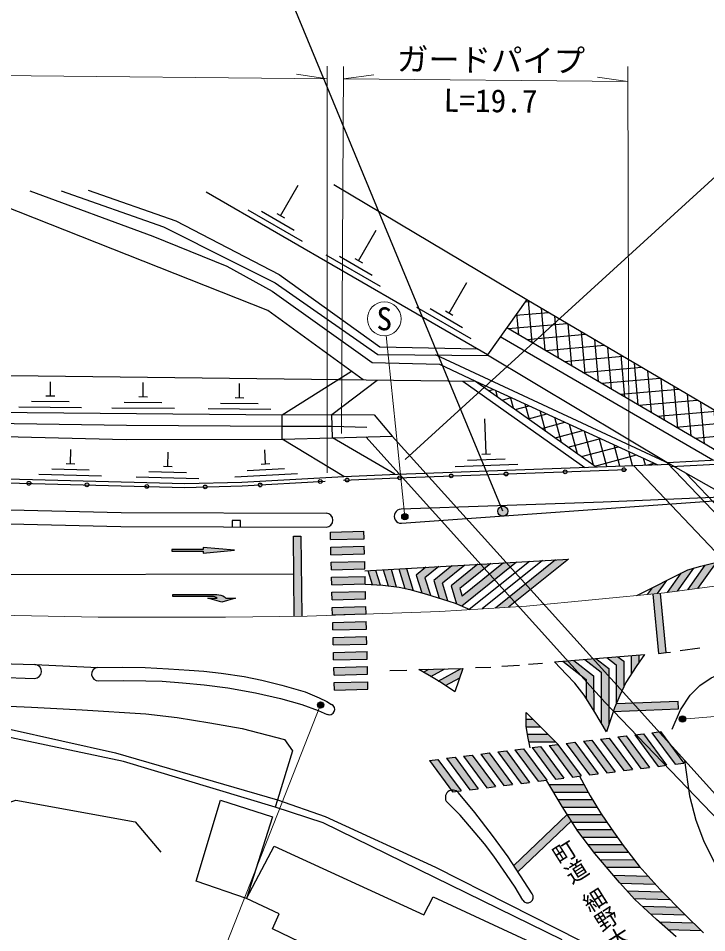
# Model space of a CAD drawing. Units: millimetres, scale not verified. Extents: x 40000 to 680000, y 20000 to 380000.
# Drawn here: x 379458 to 434398, y 241393 to 314328 of the extents above; entities that cross this region are included whole.
import ezdxf
from ezdxf.enums import TextEntityAlignment as Align

# ---------------------------------------------------------------- set-up
doc = ezdxf.new("R2010")
doc.units = ezdxf.units.MM
doc.header["$LTSCALE"] = 1000
doc.linetypes.add('CHAIN', pattern=[18.5, 12, -1.5, 3.5, -1.5])
for name, color, linetype, lineweight in [('M-BGD', 7, 'Continuous', 25), ('M-BGD-HTXT', 7, 'Continuous', 13), ('M-BMK', 2, 'CHAIN', 13), ('M-STR-HTXT', 7, 'Continuous', 13), ('M-STR-STR1', 1, 'Continuous', 25), ('M-STR-STRC', 7, 'Continuous', 25)]:
    doc.layers.add(name, color=color, linetype=linetype, lineweight=lineweight)
doc.layers.add('M-BMK-HTXT', color=7, linetype='Continuous')
doc.styles.add('@ＭＳ ゴシック', font='')
doc.styles.add('ＭＳ ゴシック', font='')
doc.styles.get('@ＭＳ ゴシック').set_extended_font_data('@MS Gothic')
doc.styles.get('ＭＳ ゴシック').set_extended_font_data('MS Gothic')

msp = doc.modelspace()

# ---------------------------------------------------------------- hatches: boundary and pattern name
at = {"layer": 'M-BGD'}
h = msp.add_hatch(dxfattribs=at)
h.set_pattern_fill('USER', color=256, style=0, pattern_type=2)
h.set_pattern_definition([(5, (-0, -0), (-87.1557, 996.1947), []), (95, (-0, -0), (-996.1947, -87.1557), [])])
h.paths.add_polyline_path([(436332, 279153), (441224, 279411), (420053, 291888), (418444, 289651)])
h = msp.add_hatch(dxfattribs=at)
h.set_pattern_fill('USER', color=256, style=0, pattern_type=2)
h.set_pattern_definition([(15, (-0, -0), (-258.819, 965.9258), []), (105, (-0, -0), (-965.9258, -258.819), [])])
h.paths.add_polyline_path([(415949, 285377), (425570, 278541), (430497, 278718)])
at = {"layer": 'M-STR-STRC'}
for points in [[(417791, 274793, -0.41421), (417913, 275345, -0.41421), (418466, 275222, -1)], [(410527, 274695, -1), (410088, 274456, -0.41421), (410188, 274795, -0.41421)], [(402009, 273028), (401409, 273020), (401487, 266635), (402087, 266642)], [(407041, 273412), (404363, 273343), (404379, 272743), (407056, 272813)], [(396720, 271893), (394220, 272118), (394220, 271968), (391720, 271968), (391720, 271818), (394221, 271817), (394221, 271667)], [(407072, 272213), (404394, 272144), (404410, 271544), (407087, 271613)], [(407103, 271013), (404425, 270944), (404441, 270344), (407118, 270413)], [(411915, 269708), (413024, 270598), (411991, 270538), (411223, 269922), (411655, 268502), (412033, 268401), (412343, 268303)], [(413300, 269281), (415090, 270717), (414057, 270657), (412608, 269495), (413037, 268083), (413304, 267998), (413731, 267863)], [(417156, 270836), (416669, 270445), (414684, 268853), (414872, 268234), (417071, 269999), (418189, 270895), (418406, 270908), (419222, 270955), (418724, 270555), (417474, 269552), (414848, 267446), (414429, 267628), (413992, 269067), (416123, 270776), (416358, 270790)], [(419084, 267767), (418569, 267354), (417530, 267290), (418681, 268214), (419932, 269217), (422321, 271134), (423354, 271193), (420334, 268770)], [(435178, 270930), (434285, 270709), (432884, 268737), (433697, 268845)], [(407971, 270306), (407355, 270271), (407693, 269157), (408329, 269129)], [(408975, 269068), (409626, 268987), (409204, 270377), (408587, 270342)], [(410294, 268855), (410697, 268758), (410972, 268685), (410436, 270449), (409820, 270413)], [(433379, 270470), (432900, 270338), (432354, 270063), (431258, 268521), (432071, 268629)], [(407134, 269814), (404456, 269744), (404471, 269145), (407149, 269214)], [(430462, 268436), (431208, 269486), (430062, 268908), (429673, 268361)], [(407164, 268614), (404487, 268545), (404502, 267945), (407180, 268014)], [(430554, 263673), (431151, 263730), (430702, 268459), (430104, 268402)], [(395339, 268067), (394590, 268067), (395690, 267766), (396790, 268066), (396040, 268066), (396025, 268079), (395903, 268180), (395770, 268260), (395624, 268317), (395471, 268354), (395316, 268366), (391790, 268367), (391790, 268217), (394964, 268217), (395036, 268211), (395147, 268186), (395250, 268136)], [(404518, 267345), (404533, 266745), (407211, 266814), (407195, 267414)], [(407226, 266215), (404549, 266146), (404564, 265546), (407242, 265615)], [(407257, 265015), (404580, 264946), (404595, 264346), (407273, 264415)], [(407288, 263815), (404611, 263746), (404626, 263147), (407304, 263216)], [(427773, 263048), (427315, 263407), (426437, 263334), (427173, 262756), (427180, 259650), (427469, 260324), (427777, 260989)], [(428973, 262935), (428972, 263545), (428372, 263495), (428375, 262025), (428758, 262622)], [(407319, 262616), (404642, 262547), (404657, 261947), (407335, 262016)], [(424776, 261587), (424779, 260084), (425381, 259118), (425375, 261879), (423802, 263115), (422923, 263042)], [(426574, 262464), (425558, 263261), (424680, 263188), (425975, 262172), (425983, 258109), (426388, 257427), (426583, 257995)], [(411791, 262183), (412386, 261827), (413502, 262445), (412211, 262415)], [(414695, 261733), (414948, 262478), (414794, 262474), (412977, 261468), (413225, 261317), (413551, 261100)], [(407350, 261416), (404673, 261347), (404688, 260747), (407366, 260816)], [(403808, 259679, -1), (403368, 259440, -0.41421), (403468, 259779, -0.41421)], [(427174, 259636), (427047, 259339), (426939, 259026), (432152, 259244), (432127, 259844)], [(420511, 258422), (419987, 258421), (419997, 257879), (420006, 257821), (421120, 257823)], [(432681, 258550, -1), (432242, 258311, -0.41421), (432342, 258650, -0.41421)], [(422338, 256625), (421729, 257224), (420098, 257221), (420127, 257030), (420210, 256621)], [(425242, 256749), (424559, 256664), (426416, 254150), (427099, 254235)], [(426609, 256919), (425926, 256834), (427782, 254320), (428465, 254405)], [(429148, 254491), (429831, 254576), (427975, 257089), (427292, 257004)], [(429341, 257259), (430576, 255587), (431197, 254746), (430514, 254661), (428658, 257174), (429011, 257218)], [(431880, 254831), (432563, 254916), (430707, 257429), (430024, 257344)], [(420951, 253470), (421634, 253555), (419778, 256069), (419095, 255983)], [(421144, 256239), (420461, 256154), (422317, 253640), (423000, 253725)], [(423683, 253810), (424366, 253895), (422510, 256409), (421827, 256324)], [(425049, 253980), (425732, 254065), (423876, 256579), (423193, 256494)], [(414313, 255388), (413630, 255303), (415486, 252790), (416169, 252875)], [(416852, 252960), (417535, 253045), (415679, 255558), (414996, 255473)], [(418218, 253130), (418902, 253215), (417045, 255728), (416362, 255643)], [(419585, 253300), (420268, 253385), (418411, 255898), (417728, 255813)], [(414120, 252620), (414803, 252705), (412947, 255218), (412264, 255133)], [(424925, 252616), (424597, 253216), (421816, 253211), (422173, 252612)], [(425641, 251418), (425272, 252017), (422531, 252012), (422856, 251467), (422891, 251413)], [(420762, 247599), (419336, 246236), (419000, 246746), (420935, 248594), (422665, 250247), (423270, 250824), (423600, 250310), (423583, 250293)], [(423277, 250814), (423662, 250214), (426424, 250219), (426018, 250818)], [(424047, 249615), (424119, 249504), (424482, 249016), (427252, 249021), (426832, 249620)], [(424929, 248416), (425375, 247817), (428130, 247822), (427732, 248336), (427673, 248421)], [(429067, 246624), (428999, 246700), (428594, 247223), (425873, 247218), (426384, 246619)], [(430278, 245276), (429724, 245893), (426934, 245973), (427426, 245396), (427461, 245358)], [(431462, 244042), (430849, 244660), (428022, 244741), (428583, 244125)], [(432692, 242806), (432606, 242889), (432076, 243424), (429248, 243505), (429928, 242886)], [(433950, 241569), (433321, 242187), (430613, 242265), (431307, 241645)]]:
    msp.add_hatch(color=256, dxfattribs=at).paths.add_polyline_path(points)
h = msp.add_hatch(color=256, dxfattribs=at)
edge = h.paths.add_edge_path()
edge.add_line((415497, 267164), (415470, 267176))

# ---------------------------------------------------------------- linework, layer by layer
at = {"layer": 'M-BGD'}
for p, q in [((400395, 298575), (401801, 301011)), ((397782, 299044), (402113, 296545)), ((398873, 298934), (401471, 297434)), ((400094, 298749), (400700, 298399)), ((406617, 294985), (408022, 297421)), ((404002, 295455), (408332, 292956)), ((405093, 295345), (407691, 293846)), ((406314, 295160), (406920, 294810)), ((413847, 290814), (415252, 293250)), ((420053, 291888), (441224, 279411)), ((411232, 291284), (415562, 288785)), ((412323, 291174), (414921, 289674)), ((413544, 290989), (414150, 290639)), ((436332, 279153), (418444, 289651)), ((434884, 279077), (417916, 288917)), ((431470, 278753), (412757, 287473)), ((382020, 284216), (382030, 285341)), ((389425, 284145), (389436, 285270)), ((397108, 284072), (397119, 285197)), ((414942, 285390), (424665, 278509)), ((415949, 285377), (425570, 278541)), ((380515, 283781), (383515, 283752)), ((381670, 284220), (382370, 284213)), ((389075, 284149), (389775, 284142)), ((396758, 284075), (397458, 284068)), ((379511, 283340), (384511, 283292)), ((386917, 283269), (391917, 283221)), ((387921, 283710), (390921, 283681)), ((394600, 283196), (399600, 283148)), ((395604, 283636), (398604, 283607)), ((400530, 282689), (404489, 282718)), ((416795, 279576), (416694, 282387)), ((400526, 281785), (404515, 281795)), ((404515, 281795), (407276, 281715)), ((400521, 280765), (404541, 280872)), ((404541, 280872), (409308, 280994)), ((407201, 280941), (426303, 259765)), ((409308, 280994), (436071, 251324)), ((383634, 278800), (383664, 279925)), ((391395, 278597), (391424, 279721)), ((399191, 278785), (399127, 279908)), ((416445, 279564), (417145, 279589)), ((383285, 278810), (383984, 278791)), ((398842, 278765), (399540, 278805)), ((414329, 278587), (419326, 278767)), ((415312, 279073), (418310, 279181)), ((444023, 262346), (428552, 278648)), ((381112, 277966), (386110, 277835)), ((382123, 278390), (385122, 278311)), ((389884, 278186), (392883, 278107)), ((391045, 278606), (391745, 278587)), ((396746, 277745), (401738, 278028)), ((397719, 278251), (400714, 278421)), ((432731, 278043), (447026, 263047)), ((388872, 277763), (393870, 277631)), ((410039, 274047), (442082, 276343)), ((367748, 262060), (380741, 261682)), ((437120, 248489), (426303, 259765)), ((400157, 251981), (403940, 250669)), ((403783, 250155), (399970, 251410)), ((422875, 240825), (403783, 250155))]:
    msp.add_line(p, q, dxfattribs=at)
for points in [[(380393, 300573), (390185, 296963), (396112, 294563), (399706, 292572), (407687, 286877), (413079, 286734), (415949, 285377), (430497, 278718)], [(382871, 300576), (391058, 297694), (396499, 294950), (399966, 293218), (408139, 287519), (417005, 287430)], [(385031, 300607), (392035, 298173), (400289, 293890), (408324, 288131), (416069, 287973)], [(404641, 301063), (420053, 291888), (416895, 287497), (394449, 300447)], [(406977, 285490), (399374, 291022), (375747, 300349)], [(511101, 293829), (508470, 292754), (506182, 291860), (501810, 290191), (494445, 287564), (484590, 284311), (479873, 282832), (470027, 280130), (465448, 279108), (462497, 278598), (459036, 278076), (451272, 277067), (447230, 276735), (442082, 276343), (436811, 276174), (426136, 275745), (417709, 275429), (410002, 275172)], [(416895, 287497), (431470, 278753), (455983, 264938), (469871, 256708)], [(368965, 285524), (369851, 287111), (372294, 285928), (415949, 285377)], [(405434, 277787), (400521, 280765), (400530, 282689), (406041, 286171)], [(409510, 277962), (404541, 280872), (404489, 282718), (408087, 285476)], [(298244, 283147), (317420, 282405), (362716, 283051), (400530, 282689)], [(404489, 282718), (407857, 282697), (409308, 280994)], [(298241, 282137), (318051, 281319), (320677, 281348), (360969, 282035), (366572, 282186), (388100, 281877), (400526, 281785)], [(298239, 281446), (318050, 280522), (320698, 280648), (360973, 281144), (366481, 281265), (388072, 280743), (400521, 280765)], [(298228, 277847), (318324, 277152), (342786, 277454), (367382, 277877), (392754, 277211), (397302, 277326), (405434, 277787), (409722, 277971), (431470, 278753)], [(405406, 277485), (409734, 277671), (428034, 278330)], [(299067, 277518), (318321, 276852), (342790, 277154), (367381, 277577), (392754, 276910), (397315, 277026), (403959, 277403)], [(300070, 275269), (317495, 274532), (367708, 275385), (387657, 274905), (404024, 274849)], [(300023, 274170), (317482, 273432), (367704, 274284), (387642, 273805), (404020, 273749)], [(397201, 273772), (397197, 274258), (396537, 274258), (396535, 273775)], [(431645, 257620), (432302, 259166), (433086, 260330), (433848, 261114), (434761, 261712), (435640, 262086), (436953, 262528), (438878, 263162), (442165, 264317), (444868, 265195), (452011, 266960), (466662, 270827), (473636, 272614), (479997, 274463)], [(364070, 263268), (380792, 262780), (385798, 262550), (387811, 262566), (389596, 262541), (391444, 262440), (393084, 262336), (394263, 262248), (395657, 262096), (397483, 261833), (398907, 261526), (400494, 261137), (402342, 260619), (403472, 260132), (404078, 259843), (404453, 259607)], [(385891, 261481), (387821, 261503), (389650, 261494), (390928, 261459), (392558, 261333), (394280, 261164), (396172, 260925), (398384, 260539), (400371, 260068), (402087, 259596), (403387, 259130), (404118, 258805)], [(367123, 259791), (371330, 259066), (374066, 258588), (378642, 257646), (387216, 255739), (400157, 251981)], [(367123, 259791), (375114, 259616), (380523, 259395), (384565, 259170), (389635, 258858), (392142, 258552), (394742, 258144), (397324, 257674), (400715, 256800), (401347, 255912), (400157, 251981), (399970, 251410)], [(366888, 259201), (366608, 258559), (377551, 253856), (373793, 251905), (374841, 250488), (379251, 251963), (388795, 250239), (390843, 247815)], [(399970, 251410), (387845, 255037), (373090, 258169), (366888, 259201)], [(432631, 255138), (433014, 252317), (433529, 250382), (434148, 248746), (435081, 246866), (435898, 245486), (436692, 244440), (438194, 242649), (439754, 241067), (441291, 239716), (442382, 238922), (443867, 237892), (445971, 236638), (447772, 235697)], [(420477, 244502), (418541, 247443), (417296, 249158), (415889, 250978), (414587, 252552)], [(419710, 243981), (419099, 245037), (418424, 246043), (417405, 247500), (416654, 248471), (415927, 249361), (414710, 250776), (413672, 251795)], [(403940, 250669), (412759, 246618), (424304, 240778)], [(408299, 235572), (409081, 237219), (399742, 241706), (400279, 242904), (397667, 244126), (399882, 248302), (411824, 242819), (412562, 244248), (420704, 240472), (418188, 235450)]]:
    msp.add_lwpolyline(points, dxfattribs=at)
msp.add_lwpolyline([(399745, 250628), (397667, 244126), (393650, 245498), (395593, 251956)], close=True, dxfattribs=at)
for centre in [(414001, 277826), (418382, 277983), (423099, 278153), (427781, 278321), (380312, 277237), (384941, 277116), (398767, 277108), (403559, 277380), (405708, 277498), (409896, 277678), (389725, 276990), (394379, 276952)]:
    msp.add_circle(centre, 150, dxfattribs=at)
for centre, radius, start, end in [((410020, 274613), 559, 91.91214, 271.91214), ((404022, 274299), 550, 269.80541, 89.80541), ((380766, 262231), 550, 267.35962, 87.35962), ((385845, 262015), 536, 94.97684, 274.97684), ((404277, 259210), 434, 246.05502, 66.05502), ((414129, 252173), 593, 39.60934, 219.60934), ((420094, 244242), 464, 214.15789, 34.15789)]:
    msp.add_arc(centre, radius, start, end, dxfattribs=at)
at = {"layer": 'M-BGD-HTXT'}
for p, q in [((410307, 274575), (408807, 289015)), ((432461, 258430), (458057, 260487)), ((403588, 259560), (395504, 239049))]:
    msp.add_line(p, q, dxfattribs=at)
msp.add_circle((408667, 290358), 1350, dxfattribs=at)
at = {"layer": 'M-BMK'}
msp.add_lwpolyline([(292313, 270472), (317954, 269353), (364142, 267124), (376830, 266744), (385827, 266554), (396003, 266568), (402514, 266647), (413104, 267015), (420026, 267444), (431026, 268490), (439327, 269595), (445587, 270614), (458125, 272968), (465247, 274541), (475241, 277042), (482688, 279160), (494644, 283018), (505888, 287209), (514907, 290940), (525264, 295609), (533698, 299891), (542734, 304752), (558226, 313904)], dxfattribs=at)
at = {"layer": 'M-STR-HTXT'}
for p, q in [((410330, 279133), (448662, 314083)), ((300341, 310502), (404098, 309505)), ((404102, 278082), (404098, 310505)), ((405248, 281218), (405414, 310493)), ((428195, 279973), (428110, 310475)), ((404098, 309505), (401670, 309870)), ((405408, 309493), (407843, 309811)), ((405408, 309493), (428113, 309275)), ((428113, 309275), (425686, 309640))]:
    msp.add_line(p, q, dxfattribs=at)
at = {"layer": 'M-STR-STR1'}
msp.add_line((431238, 278884), (446711, 262652), dxfattribs=at)
for points in [[(501563, 293520), (495298, 291175), (484579, 287485), (475781, 284646), (468105, 282562), (465056, 281861), (461039, 281124), (454488, 280331), (441224, 279411), (431238, 278884)], [(501959, 293294), (495417, 290845), (484690, 287153), (475881, 284311), (468190, 282222), (465127, 281518), (461091, 280778), (454522, 279982), (441245, 279062), (431556, 278551)]]:
    msp.add_lwpolyline(points, dxfattribs=at)
at = {"layer": 'M-STR-STRC'}
for p, q in [((418128, 275008), (396526, 327185)), ((404363, 273343), (407041, 273412)), ((404379, 272743), (404363, 273343)), ((404379, 272743), (407056, 272813)), ((407056, 272813), (407041, 273412)), ((396720, 271893), (394220, 272118)), ((394220, 272117), (394220, 271968)), ((404394, 272144), (407072, 272213)), ((404410, 271544), (404394, 272144)), ((407087, 271613), (407072, 272213)), ((394220, 271968), (391720, 271968)), ((391720, 271968), (391720, 271818)), ((391720, 271818), (394221, 271817)), ((394221, 271667), (396720, 271893)), ((394221, 271817), (394221, 271667)), ((404410, 271544), (407087, 271613)), ((404425, 270944), (407103, 271013)), ((404441, 270344), (404425, 270944)), ((407118, 270413), (407103, 271013)), ((413024, 270598), (411915, 269708)), ((414057, 270657), (412608, 269495)), ((415090, 270717), (413300, 269281)), ((416123, 270776), (413992, 269067)), ((417156, 270836), (414684, 268853)), ((419222, 270955), (414848, 267446)), ((418189, 270895), (414872, 268234)), ((420255, 271014), (415451, 267161)), ((421288, 271074), (416490, 267225)), ((422321, 271134), (417530, 267290)), ((432884, 268737), (434285, 270709)), ((433697, 268845), (435178, 270930)), ((370953, 269939), (401446, 270022)), ((404441, 270344), (407118, 270413)), ((407355, 270271), (407693, 269157)), ((407971, 270306), (408329, 269129)), ((408587, 270342), (408975, 269068)), ((409204, 270377), (409626, 268987)), ((409820, 270413), (410294, 268855)), ((410436, 270449), (410972, 268685)), ((411991, 270538), (411223, 269922)), ((411223, 269922), (411655, 268502)), ((431258, 268521), (432354, 270063)), ((432071, 268629), (433379, 270470)), ((404456, 269744), (407134, 269814)), ((404471, 269145), (404456, 269744)), ((404471, 269145), (407149, 269214)), ((407149, 269214), (407134, 269814)), ((411915, 269708), (412343, 268303)), ((412608, 269495), (413037, 268083)), ((413731, 267863), (413300, 269281)), ((430462, 268436), (431208, 269486)), ((404487, 268545), (407164, 268614)), ((404502, 267945), (404487, 268545)), ((407180, 268014), (407164, 268614)), ((413992, 269067), (414429, 267628)), ((414684, 268853), (414872, 268234)), ((429673, 268361), (430062, 268908)), ((391790, 268217), (391790, 268367)), ((391790, 268367), (395316, 268366)), ((394964, 268217), (391790, 268217)), ((395690, 267766), (394590, 268067)), ((394590, 268067), (395339, 268067)), ((395036, 268211), (394964, 268217)), ((395147, 268186), (395036, 268211)), ((395250, 268136), (395147, 268186)), ((395339, 268067), (395250, 268136)), ((395316, 268366), (395471, 268354)), ((395471, 268354), (395624, 268317)), ((395624, 268317), (395770, 268260)), ((396790, 268066), (395690, 267766)), ((395770, 268260), (395903, 268180)), ((395903, 268180), (396025, 268079)), ((396025, 268079), (396040, 268066)), ((396040, 268066), (396790, 268066)), ((404502, 267945), (407180, 268014)), ((404518, 267345), (407195, 267414)), ((404533, 266745), (404518, 267345)), ((407211, 266814), (407195, 267414)), ((404533, 266745), (407211, 266814)), ((404549, 266146), (407226, 266215)), ((407242, 265615), (407226, 266215)), ((404564, 265546), (404549, 266146)), ((404564, 265546), (407242, 265615)), ((404580, 264946), (407257, 265015)), ((404595, 264346), (404580, 264946)), ((407273, 264415), (407257, 265015)), ((404595, 264346), (407273, 264415)), ((432273, 263893), (433847, 264105)), ((404611, 263746), (407288, 263815)), ((404626, 263147), (404611, 263746)), ((407304, 263216), (407288, 263815)), ((426437, 263334), (427173, 262756)), ((427315, 263407), (427773, 263048)), ((428372, 263495), (428375, 262025)), ((428972, 263545), (428973, 262935)), ((431151, 263730), (431512, 263771)), ((404626, 263147), (407304, 263216)), ((404642, 262547), (407319, 262616)), ((407335, 262016), (407319, 262616)), ((415945, 262545), (417175, 262569)), ((418048, 262646), (419450, 262745)), ((420166, 262805), (421291, 262887)), ((422923, 263042), (424776, 261587)), ((423802, 263115), (425375, 261879)), ((424680, 263188), (425975, 262172)), ((425558, 263261), (426574, 262464)), ((427173, 262756), (427180, 259650)), ((427773, 263048), (427777, 260989)), ((404657, 261947), (404642, 262547)), ((404657, 261947), (407335, 262016)), ((409100, 262309), (410461, 262323)), ((411791, 262183), (412211, 262415)), ((412386, 261827), (413502, 262445)), ((412977, 261468), (414794, 262474)), ((425375, 261879), (425381, 259118)), ((425975, 262172), (425983, 258109)), ((426574, 262464), (426583, 257995)), ((404673, 261347), (407350, 261416)), ((404688, 260747), (404673, 261347)), ((407366, 260816), (407350, 261416)), ((413551, 261100), (414695, 261733)), ((424776, 261587), (424779, 260084)), ((404688, 260747), (407366, 260816)), ((419987, 258421), (420511, 258422)), ((420006, 257821), (421120, 257823)), ((420098, 257221), (421729, 257224)), ((424559, 256664), (425242, 256749)), ((425242, 256749), (427099, 254235)), ((425926, 256834), (426609, 256919)), ((425926, 256834), (427782, 254320)), ((426609, 256919), (428465, 254405)), ((427292, 257004), (427975, 257089)), ((427292, 257004), (429148, 254491)), ((427975, 257089), (429831, 254576)), ((428658, 257174), (429341, 257259)), ((428658, 257174), (430514, 254661)), ((429341, 257259), (431197, 254746)), ((430024, 257344), (430707, 257429)), ((430024, 257344), (431880, 254831)), ((430707, 257429), (432563, 254916)), ((419095, 255983), (419778, 256069)), ((419778, 256069), (421634, 253555)), ((420210, 256621), (422338, 256625)), ((420461, 256154), (421144, 256239)), ((420461, 256154), (422317, 253640)), ((421144, 256239), (423000, 253725)), ((421827, 256324), (422510, 256409)), ((421827, 256324), (423683, 253810)), ((422510, 256409), (424366, 253895)), ((423193, 256494), (423876, 256579)), ((423193, 256494), (425049, 253980)), ((423876, 256579), (425732, 254065)), ((424559, 256664), (426416, 254150)), ((413630, 255303), (414313, 255388)), ((413630, 255303), (415486, 252790)), ((414313, 255388), (416169, 252875)), ((414996, 255473), (415679, 255558)), ((414996, 255473), (416852, 252960)), ((415679, 255558), (417535, 253045)), ((416362, 255643), (417045, 255728)), ((416362, 255643), (418218, 253130)), ((417045, 255728), (418902, 253215)), ((417728, 255813), (418411, 255898)), ((417728, 255813), (419585, 253300)), ((418411, 255898), (420268, 253385)), ((419095, 255983), (420951, 253470)), ((412264, 255133), (412947, 255218)), ((412264, 255133), (414120, 252620)), ((412947, 255218), (414803, 252705)), ((429148, 254491), (429831, 254576)), ((430514, 254661), (431197, 254746)), ((431880, 254831), (432563, 254916)), ((423683, 253810), (424366, 253895)), ((425049, 253980), (425732, 254065)), ((426416, 254150), (427099, 254235)), ((427782, 254320), (428465, 254405)), ((418218, 253130), (418902, 253215)), ((419585, 253300), (420268, 253385)), ((420951, 253470), (421634, 253555)), ((421816, 253211), (424597, 253216)), ((422317, 253640), (423000, 253725)), ((414120, 252620), (414803, 252705)), ((415486, 252790), (416169, 252875)), ((416852, 252960), (417535, 253045)), ((422173, 252612), (424925, 252616)), ((422531, 252012), (425272, 252017)), ((422891, 251413), (425641, 251418)), ((419000, 246745), (423270, 250824)), ((419336, 246236), (423600, 250310)), ((423277, 250814), (426018, 250818)), ((423662, 250214), (426424, 250219)), ((424047, 249615), (426832, 249620)), ((424482, 249016), (427252, 249021)), ((424929, 248416), (427673, 248421)), ((425375, 247817), (428130, 247822)), ((425873, 247218), (428594, 247223)), ((426384, 246619), (429067, 246624)), ((426934, 245973), (429724, 245893)), ((427461, 245358), (430278, 245276)), ((428022, 244741), (430849, 244660)), ((428583, 244125), (431462, 244042)), ((429248, 243505), (432076, 243424)), ((429928, 242886), (432692, 242806)), ((430613, 242265), (433321, 242187)), ((431307, 241645), (433950, 241569))]:
    msp.add_line(p, q, dxfattribs=at)
for points in [[(428813, 268280), (432900, 270338), (433924, 270620), (435633, 271043), (443512, 272283), (446824, 272656), (448729, 272825), (452038, 273128), (454023, 273308), (456969, 273533), (464514, 274379)], [(401487, 266635), (401409, 273020), (402009, 273028), (402087, 266642)], [(407122, 270258), (423354, 271193), (418569, 267354)], [(407150, 269181), (408563, 269119), (409864, 268957), (410697, 268758), (412033, 268401), (413304, 267998), (414316, 267678), (415497, 267164)], [(430104, 268402), (430554, 263673), (431151, 263730), (430702, 268459)], [(426939, 259026), (432152, 259244), (432127, 259844), (427174, 259636)], [(420309, 256135), (420127, 257030), (419997, 257879), (419977, 258947), (422552, 256414)], [(424235, 253879), (425098, 252300), (425923, 250958), (426774, 249703), (427732, 248336), (428999, 246700), (430676, 244834), (432606, 242889), (434130, 241392)], [(431960, 241062), (430400, 242455), (428653, 244048), (427426, 245396), (425462, 247700), (424119, 249504), (422856, 251467), (421634, 253516), (421615, 253553)]]:
    msp.add_lwpolyline(points, dxfattribs=at)
for points in [[(422239, 262986), (429419, 263582), (428758, 262622), (427949, 261359), (427469, 260324), (427047, 259339), (426388, 257427), (425459, 258993), (424623, 260335), (423862, 261303), (423201, 261992)], [(411433, 262398), (414948, 262478), (414308, 260595), (413225, 261317), (412439, 261795)]]:
    msp.add_lwpolyline(points, close=True, dxfattribs=at)
for centre, radius in [((418128, 275008), 400), ((410307, 274575), 250), ((403588, 259560), 250), ((432461, 258430), 250)]:
    msp.add_circle(centre, radius, dxfattribs=at)

# ---------------------------------------------------------------- texts
at = {"layer": 'M-BGD-HTXT', "style": 'ＭＳ ゴシック'}
msp.add_text('S', height=1833, dxfattribs=at).set_placement((408667, 290358), align=Align.MIDDLE_CENTER)
at = {"layer": 'M-BMK-HTXT', "style": '@ＭＳ ゴシック'}
msp.add_text('町道 細野大町線', height=1320, rotation=302.231, dxfattribs=at).set_placement((422546, 248574), align=Align.MIDDLE_LEFT)
at = {"layer": 'M-STR-HTXT', "style": 'ＭＳ ゴシック'}
for s, p in [('ガードパイプ', (417169, 309537)), ('L=19.7', (417138, 306288))]:
    msp.add_text(s, height=1833, rotation=359.45, dxfattribs=at).set_placement(p, align=Align.BOTTOM_CENTER)

doc.saveas('drawing.dxf')
